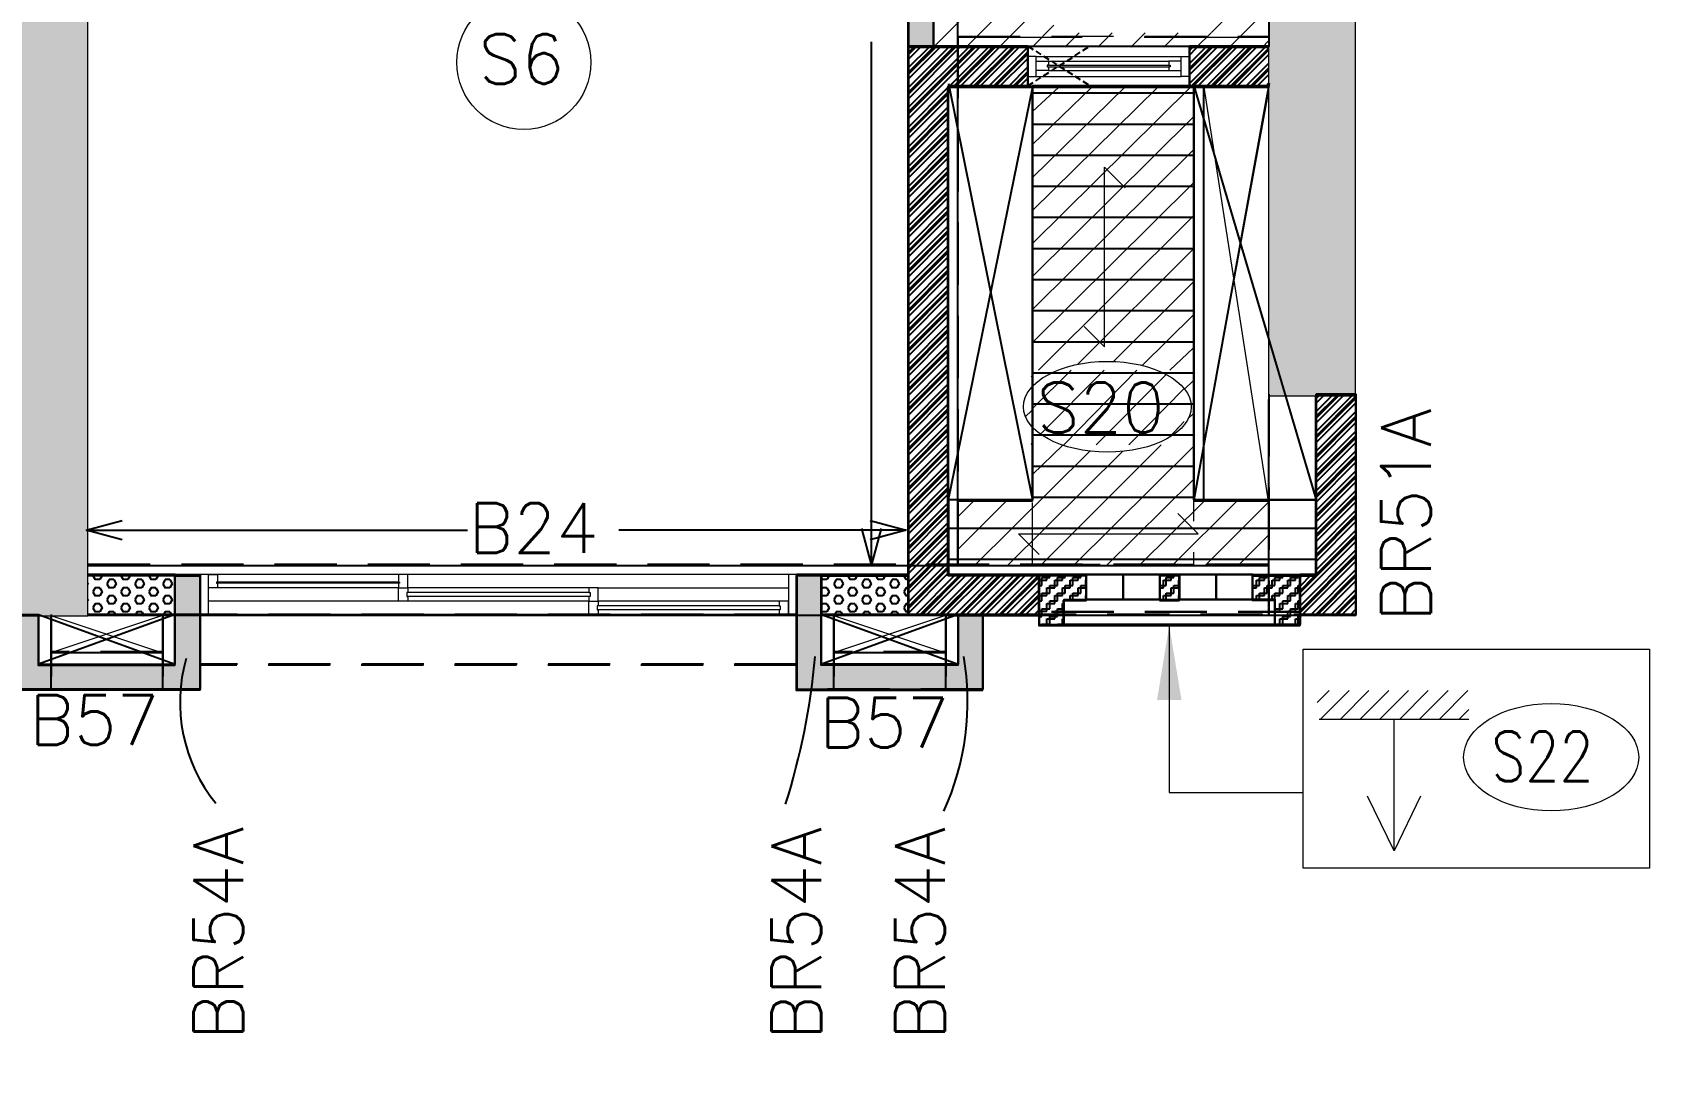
# Model space of a CAD drawing. Header units: millimetres. Extents: x 1181448 to 1317632, y -5734806 to -5633961.
# Drawn here: x 1311126 to 1317632, y -5711912 to -5707745 of the extents above; entities that cross this region are included whole.
import ezdxf

# ---------------------------------------------------------------- set-up
doc = ezdxf.new("R2010")
doc.units = ezdxf.units.MM
doc.header["$LTSCALE"] = 1000
doc.header["$MEASUREMENT"] = 0
for name, pattern in [('1', [0]), ('3BHK-A$0$AUDIT_D_120904163729-0', [0]), ('3BHK-A$0$HIDDEN', [0.375, 0.25, -0.125]), ('AUDIT_D_120904163729-0', [0]), ('HIDDEN', [0.375, 0.25, -0.125]), ('T8(T9 IS SIMILAR) - TYPICAL FLOOR ELEVATION$0$AUDIT_D_120904163729-0', [0]), ('T8(T9 IS SIMILAR) - TYPICAL FLOOR ELEVATION$0$HIDDEN', [0.375, 0.25, -0.125]), ('T8(T9 IS SIMILAR)$0$$0$HIDDEN', [0.375, 0.25, -0.125]), ('T8(T9 IS SIMILAR)$0$HIDDEN', [0.375, 0.25, -0.125])]:
    doc.linetypes.add(name, pattern=pattern)
doc.layers.get('0').update_dxf_attribs({"linetype": 'AUDIT_D_120904163729-0'})
for name, color, linetype in [('100 MM THK. NON-STRUCTURAL WALL', 134, 'Continuous'), ('150 MM THK. BLOCK WORK.', 223, 'Continuous'), ('3BHK-A$0$A-HATCH -160', 251, '3BHK-A$0$AUDIT_D_120904163729-0'), ('3BHK-A$0$A-TOI SUNK 50MM', 8, 'Continuous'), ('3BHK-A$0$CUT-OUT', 49, 'Continuous'), ('3BHK-A$0$ELE 1', 1, 'Continuous'), ('A_dim', 1, 'Continuous'), ('S-BEAM', 20, 'Continuous'), ('SCPL-BEAMS NO.', 7, 'Continuous'), ('T8(T9 IS SIMILAR) - TYPICAL FLOOR ELEVATION$0$A-WALL HATCH', 252, 'T8(T9 IS SIMILAR) - TYPICAL FLOOR ELEVATION$0$AUDIT_D_120904163729-0'), ('T8(T9 IS SIMILAR) - TYPICAL FLOOR ELEVATION$0$A-WALL-FEATURES', 6, 'T8(T9 IS SIMILAR) - TYPICAL FLOOR ELEVATION$0$AUDIT_D_120904163729-0'), ('T8(T9 IS SIMILAR)$0$S-BEAM', 20, 'T8(T9 IS SIMILAR)$0$$0$HIDDEN'), ('TYPICAL FLOOR ARCH', 251, 'AUDIT_D_120904163729-0')]:
    doc.layers.add(name, color=color, linetype=linetype)
for name, color, linetype, lineweight in [('160 THK. STRUCT WALL', 7, 'Continuous', 15), ('3BHK-A$0$A-WALL- 160', 6, 'Continuous', 30), ('3BHK-A$0$Ventilator', 5, 'Continuous', 0), ('3BHK-A$0$Window', 4, 'Continuous', 20), ('S-CUTOUT', 8, 'Continuous', 15), ('S-HATCH', 8, 'Continuous', 9), ('SCPL BEAM', 20, 'Continuous', 13), ('SCPL_DIM', 9, 'Continuous', 5), ('SCPL_SLAB MARK', 72, 'Continuous', 20), ('T8(T9 IS SIMILAR) - TYPICAL FLOOR ELEVATION$0$ELE-1', 4, 'Continuous', 30), ('T8(T9 IS SIMILAR)$0$SCPL BEAM', 191, 'T8(T9 IS SIMILAR)$0$$0$HIDDEN', 13)]:
    doc.layers.add(name, color=color, linetype=linetype, lineweight=lineweight)
for name, color, linetype, true_color in [('160MM THK.NON-STRUCTURAL WALLS', 7, 'Continuous', 0xea7b62), ('WALL - 0.16 thk STRUCTURAL', 7, '1', 0x24ffc8), ('WALL - 0.20 thk STRUCTURAL', 7, 'Continuous', 0xa60727)]:
    doc.layers.add(name, color=color, linetype=linetype, true_color=true_color)
doc.styles.add('ROMANS', font='romans.shx', dxfattribs={"width": 0.85})
doc.styles.add('SCPL', font='romans.shx')
doc.dimstyles.new('SCPL', dxfattribs={"dimscale": 0, "dimtxt": 300, "dimasz": 300, "dimexe": 100, "dimexo": 200, "dimgap": 150, "dimtad": 0, "dimdec": 0, "dimzin": 1, "dimdsep": 46, "dimtxsty": 'SCPL', "dimcen": 150, "dimclrd": 1, "dimclre": 2, "dimclrt": 5, "dimadec": 3, "dimazin": 0, "dimtfac": 1, "dimtdec": 0, "dimtofl": 0, "dimtmove": 2, "dimatfit": 3, "dimfxl": 0, "dimtolj": 1, "dimtzin": 0, "dimlwd": 15, "dimlwe": 13, "dimarcsym": 0})
doc.dimstyles.new('SCPL-DIM-150', dxfattribs={"dimscale": 100, "dimtxt": 2.25, "dimasz": 1.45, "dimexe": 1, "dimexo": 1, "dimgap": 1, "dimtad": 1, "dimdec": 0, "dimzin": 0, "dimdsep": 46, "dimtxsty": 'ROMANS', "dimblk": 'OPEN30', "dimcen": 0.09, "dimclrd": 256, "dimclre": 256, "dimclrt": 7, "dimadec": 0, "dimazin": 0, "dimtfac": 1, "dimtdec": 0, "dimtofl": 0, "dimtmove": 0, "dimatfit": 3, "dimldrblk": 'OPEN30', "dimfxl": 1, "dimtolj": 1, "dimtzin": 0, "dimarcsym": 0})
pattern_1 = [(45, (-0.65, 1285.594), (-39.774756442, 39.774756442), []), (45, (25.864, 1285.594), (-39.774756442, 39.774756442), [])]
pattern_2 = [(180, (-1203933.584, 5720355.632), (-4e-15, -32.47595264), [18.75, -37.5]), (300, (-1203933.584, 5720355.632), (28.125, 16.23797632), [18.75, -37.5]), (240, (-1203952.334, 5720355.632), (28.125, -16.23797632), [18.75, -37.5])]
pattern_3 = [(45, (-1203934.236, 5721641.227), (-39.77475644, 39.77475644), []), (45, (-1203907.72, 5721641.227), (-39.77475644, 39.77475644), [])]
pattern_4 = [(45, (206689697.06, 159341505.575), (-66.291260736, 66.291260736), [])]

# ---------------------------------------------------------------- blocks, each defined once
blk = doc.blocks.new('3BHK-A$0$V1')
at = {"layer": '3BHK-A$0$Ventilator'}
for p, q in [((1139503.9, -5700057.1), (1140153.9, -5700057.1)), ((1139503.9, -5700217.1), (1140153.9, -5700217.1))]:
    blk.add_line(p, q, dxfattribs=at)
at = {"layer": '3BHK-A$0$Ventilator', "color": 8}
for p, q in [((1139536.9, -5700094.6), (1140120.9, -5700094.6)), ((1139586.9, -5700118.3), (1140070.9, -5700118.3)), ((1139536.9, -5700174.6), (1140120.9, -5700174.6)), ((1139586.9, -5700155.8), (1140070.9, -5700155.8))]:
    blk.add_line(p, q, dxfattribs=at)
at = {"layer": '3BHK-A$0$Ventilator', "color": 5}
for p, q in [((1139586.9, -5700134.1), (1140070.9, -5700134.1)), ((1139586.9, -5700140.1), (1140070.9, -5700140.1))]:
    blk.add_line(p, q, dxfattribs=at)
at = {"layer": '3BHK-A$0$Ventilator', "color": 4}
for points in [[(1139503.9, -5700094.6), (1139536.9, -5700094.6), (1139536.9, -5700174.6), (1139503.9, -5700174.6)], [(1139586.9, -5700134.1), (1139586.9, -5700118.3), (1139536.9, -5700118.3), (1139536.9, -5700155.8), (1139586.9, -5700155.8), (1139586.9, -5700140.1), (1139580.9, -5700140.1), (1139580.9, -5700134.1)], [(1140070.9, -5700134.1), (1140070.9, -5700118.3), (1140120.9, -5700118.3), (1140120.9, -5700155.8), (1140070.9, -5700155.8), (1140070.9, -5700140.1), (1140076.9, -5700140.1), (1140076.9, -5700134.1)], [(1140153.9, -5700094.6), (1140120.9, -5700094.6), (1140120.9, -5700174.6), (1140153.9, -5700174.6)]]:
    blk.add_lwpolyline(points, close=True, dxfattribs=at)
blk = doc.blocks.new('3BHK-A$0$2400')
at = {"layer": '3BHK-A$0$Window', "color": 1, "lineweight": 13}
for p, q in [((1151176.5, -5692111.9), (1148842.5, -5692111.9)), ((1149607.5, -5692111.9), (1148880, -5692111.9)), ((1149607.5, -5692165.3), (1148880, -5692165.3)), ((1150373.7, -5692165.3), (1149645, -5692165.3)), ((1150411.2, -5692165.3), (1151176.5, -5692165.3)), ((1149607.5, -5692218.6), (1148842.5, -5692218.6)), ((1150373.7, -5692271.9), (1148842.5, -5692271.9)), ((1150373.7, -5692218.6), (1149645, -5692218.6)), ((1151139, -5692218.6), (1150411.2, -5692218.6)), ((1151139, -5692271.9), (1150411.2, -5692271.9))]:
    blk.add_line(p, q, dxfattribs=at)
at = {"layer": '3BHK-A$0$Window', "color": 5, "lineweight": 13}
for p, q in [((1149607.5, -5692142.2), (1148880, -5692142.2)), ((1149607.5, -5692146.7), (1148880, -5692146.7)), ((1150373.7, -5692183.8), (1149645, -5692183.8)), ((1150373.7, -5692200), (1149645, -5692200)), ((1151139, -5692237.2), (1150411.2, -5692237.2)), ((1151139, -5692253.3), (1150411.2, -5692253.3))]:
    blk.add_line(p, q, dxfattribs=at)
at = {"layer": '3BHK-A$0$Window', "color": 4, "lineweight": 13}
for points in [[(1148842.5, -5692111.9), (1148809.5, -5692111.9), (1148809.5, -5692271.9), (1148842.5, -5692271.9)], [(1148880, -5692146.7), (1148880, -5692165.3), (1148842.5, -5692165.3), (1148842.5, -5692111.9), (1148880, -5692111.9), (1148880, -5692142.2), (1148875.5, -5692142.2), (1148875.5, -5692146.7)], [(1149607.5, -5692146.7), (1149607.5, -5692165.3), (1149645, -5692165.3), (1149645, -5692111.9), (1149607.5, -5692111.9), (1149607.5, -5692142.2), (1149612, -5692142.2), (1149612, -5692146.7)], [(1151209.5, -5692111.9), (1151176.5, -5692111.9), (1151176.5, -5692271.9), (1151209.5, -5692271.9)], [(1149645, -5692200), (1149645, -5692218.6), (1149607.5, -5692218.6), (1149607.5, -5692165.3), (1149645, -5692165.3), (1149645, -5692183.8), (1149640.5, -5692183.8), (1149640.5, -5692200)], [(1150373.7, -5692200), (1150373.7, -5692218.6), (1150411.2, -5692218.6), (1150411.2, -5692165.3), (1150373.7, -5692165.3), (1150373.7, -5692183.8), (1150378.2, -5692183.8), (1150378.2, -5692200)], [(1150411.2, -5692253.3), (1150411.2, -5692271.9), (1150373.7, -5692271.9), (1150373.7, -5692218.6), (1150411.2, -5692218.6), (1150411.2, -5692237.2), (1150406.7, -5692237.2), (1150406.7, -5692253.3)], [(1151139, -5692253.3), (1151139, -5692271.9), (1151176.5, -5692271.9), (1151176.5, -5692218.6), (1151139, -5692218.6), (1151139, -5692237.2), (1151143.5, -5692237.2), (1151143.5, -5692253.3)]]:
    blk.add_lwpolyline(points, close=True, dxfattribs=at)
blk = doc.blocks.new('T8(T9 IS SIMILAR) - TYPICAL FLOOR ELEVATION$0$JG')
at = {"layer": 'T8(T9 IS SIMILAR) - TYPICAL FLOOR ELEVATION$0$A-WALL HATCH', "linetype": 'ByBlock'}
h = blk.add_hatch(dxfattribs=at)
h.set_pattern_fill('ZIGZAG', color=256, scale=250)
h.set_pattern_definition([(0, (0, 0), (31.25, 31.25), [31.25, -31.25]), (90, (31.25, 0), (-31.25, 31.25), [31.25, -31.25])])
h.paths.add_polyline_path([(1133312.3, -5722820.5), (1133392.5, -5722820.5), (1133392.5, -5722720.5), (1133312.3, -5722720.5)])
edge = h.paths.add_edge_path()
edge.add_line((1133877.2, -5722870.5), (1133877.2, -5722920.5))
edge.add_line((1133877.2, -5722920.5), (1133777.2, -5722920.5))
edge.add_line((1133777.2, -5722920.5), (1133777.2, -5722870.5))
edge.add_line((1133777.2, -5722870.5), (1133777.2, -5722820.5))
edge.add_line((1133777.2, -5722820.5), (1133687.4, -5722820.5))
edge.add_line((1133687.4, -5722820.5), (1133687.4, -5722720.5))
edge.add_line((1133687.4, -5722720.5), (1133877.2, -5722720.6))
edge.add_line((1133877.2, -5722720.6), (1133877.2, -5722870.5))
edge.add_line((1132827.4, -5722870.5), (1132827.4, -5722920.5))
edge.add_line((1132827.4, -5722920.5), (1132927.4, -5722920.5))
edge.add_line((1132927.4, -5722920.5), (1132927.4, -5722870.5))
edge.add_line((1132927.4, -5722870.5), (1132927.4, -5722820.5))
edge.add_line((1132927.4, -5722820.5), (1133017.4, -5722820.5))
edge.add_line((1133017.4, -5722820.5), (1133017.4, -5722720.5))
edge.add_line((1133017.4, -5722720.5), (1132827.4, -5722720.5))
edge.add_line((1132827.4, -5722720.5), (1132827.4, -5722870.5))
at = {"layer": 'T8(T9 IS SIMILAR) - TYPICAL FLOOR ELEVATION$0$A-WALL-FEATURES', "color": 3, "elevation": -1.3}
for points in [[(1132827.4, -5722870.5), (1132827.4, -5722870.5), (1132827.4, -5722920.5), (1132927.4, -5722920.5), (1132927.4, -5722870.5), (1132927.4, -5722820.5), (1133017.4, -5722820.5), (1133017.4, -5722720.5), (1132827.4, -5722720.5), (1132827.4, -5722870.5)], [(1133877.2, -5722870.5), (1133877.2, -5722870.5), (1133877.2, -5722920.5), (1133777.2, -5722920.5), (1133777.2, -5722870.5), (1133777.2, -5722820.5), (1133687.4, -5722820.5), (1133687.4, -5722720.5), (1133877.2, -5722720.6), (1133877.2, -5722870.5)]]:
    blk.add_lwpolyline(points, dxfattribs=at)
blk.add_lwpolyline([(1133312.3, -5722820.5), (1133392.5, -5722820.5), (1133392.5, -5722720.5), (1133312.3, -5722720.5)], close=True, dxfattribs=at)
at = {"layer": 'T8(T9 IS SIMILAR) - TYPICAL FLOOR ELEVATION$0$ELE-1', "color": 5}
for p, q in [((1133017.4, -5722720.5, -1.3), (1133312.3, -5722720.5, -1.3)), ((1133164.8, -5722820.5, -1.3), (1133164.8, -5722720.5, -1.3)), ((1133687.4, -5722720.5, -1.3), (1133392.5, -5722720.5, -1.3)), ((1133539.9, -5722820.5, -1.3), (1133539.9, -5722720.5, -1.3)), ((1133312.3, -5722820.5, -1.3), (1133017.4, -5722820.5, -1.3)), ((1133392.5, -5722820.5, -1.3), (1133687.4, -5722820.5, -1.3)), ((1132927.4, -5722920.5, -1.3), (1133777.2, -5722920.5, -1.3))]:
    blk.add_line(p, q, dxfattribs=at)
at = {"layer": 'T8(T9 IS SIMILAR) - TYPICAL FLOOR ELEVATION$0$ELE-1', "color": 5, "linetype": 'T8(T9 IS SIMILAR) - TYPICAL FLOOR ELEVATION$0$HIDDEN'}
blk.add_line((1133877.2, -5722870.5, -1.3), (1132827.4, -5722870.5, -1.3), dxfattribs=at)
blk = doc.blocks.new('GGS')
at = {"layer": '3BHK-A$0$A-HATCH -160', "linetype": 'ByBlock'}
h = blk.add_hatch(dxfattribs=at)
h.set_pattern_fill('ZIGZAG', color=8, scale=250)
h.set_pattern_definition([(9e-15, (1e-08, 0), (31.25, 31.25), [31.25, -31.25]), (90, (31.25, 0), (-31.25, 31.25), [31.25, -31.25])])
h.paths.add_polyline_path([(-206546670.2, -159304032.6), (-206548020.2, -159304032.6), (-206548020.2, -159303432.6), (-206548120.2, -159303432.6), (-206548120.2, -159304032.6), (-206550200.2, -159304032.6), (-206550200.2, -159303332.6), (-206550519.9, -159303332.6), (-206550519.9, -159303432.6), (-206550300.2, -159303432.6), (-206550300.2, -159304732.6), (-206550519.9, -159304732.6), (-206550519.9, -159304832.6), (-206550200.2, -159304832.6), (-206550200.2, -159304132.6), (-206548120.2, -159304132.6), (-206548120.2, -159304947.6), (-206548020.2, -159304947.6), (-206548020.2, -159304132.6), (-206546670.2, -159304132.6)])
h.paths.add_polyline_path([(-206546670.2, -159302532.6), (-206547270.2, -159302532.6), (-206547270.2, -159302432.6), (-206546670.2, -159302432.6)])
h.paths.add_polyline_path([(-206548020.2, -159299982.6), (-206548120.2, -159299982.6), (-206548120.2, -159302532.6), (-206548020.2, -159302532.6)])
h.paths.add_polyline_path([(-206548020.2, -159306682.6), (-206548120.2, -159306682.6), (-206548120.2, -159305697.6), (-206548020.2, -159305697.6)])
h.paths.add_polyline_path([(-206556389.6, -159304658.1), (-206555569.7, -159304658.1), (-206555569.7, -159304758.1), (-206556389.6, -159304758.1)])
h.paths.add_polyline_path([(-206557269.6, -159304658.1), (-206558169.7, -159304658.1), (-206558169.7, -159304758.1), (-206557269.6, -159304758.1)])
h.paths.add_polyline_path([(-206555620, -159303432.9), (-206558019.8, -159303432.9), (-206558019.8, -159303332.9), (-206555620, -159303332.9)])
h.paths.add_polyline_path([(-206558919.8, -159301083.2), (-206559019.8, -159301083.2), (-206559019.8, -159303432.9), (-206558919.8, -159303432.9)])
h.paths.add_polyline_path([(-206559769.8, -159303432.9), (-206560446.1, -159303432.9), (-206560446.1, -159303332.9), (-206559769.8, -159303332.9)])
h.paths.add_polyline_path([(-206558359.4, -159309491.7), (-206557569.7, -159309492.7), (-206557569.8, -159309392.7), (-206557569.7, -159309392.7), (-206557669.7, -159309392.7), (-206558359.4, -159309391.7)])
h.paths.add_polyline_path([(-206554884.7, -159299222.9), (-206555369.7, -159299222.6), (-206555369.7, -159299323.1), (-206554884.8, -159299323.1)])
h.paths.add_polyline_path([(-206548120.1, -159297837.8), (-206548679.8, -159297837.8), (-206548679.8, -159297937.8), (-206548120.1, -159297937.8)])
h.paths.add_polyline_path([(-206555669.7, -159305007), (-206555569.7, -159305007), (-206555569.7, -159304757), (-206555669.7, -159304757)])
h = blk.add_hatch(dxfattribs=at)
h.set_pattern_fill('ANSI32', color=8, scale=150)
h.set_pattern_definition(pattern_1)
h.paths.add_polyline_path([(-206547595.2, -159308967.9), (-206547595.2, -159308807.8), (-206547960.2, -159308807.8), (-206547960.2, -159306842.8), (-206547640.2, -159306842.8), (-206547640.2, -159306682.8), (-206548120.2, -159306682.8), (-206548120.2, -159308807.8), (-206548120.2, -159308806.5), (-206548120.2, -159308966.5)])
h = blk.add_hatch(dxfattribs=at)
h.set_pattern_fill('ANSI32', color=8, scale=150)
h.set_pattern_definition(pattern_1)
h.paths.add_polyline_path([(-206546670.2, -159306682.8), (-206546990.2, -159306682.8), (-206546990.2, -159306842.8), (-206546670.2, -159306842.8)])
h = blk.add_hatch(dxfattribs=at)
h.set_pattern_fill('ANSI32', color=8, scale=150)
h.set_pattern_definition(pattern_1)
h.paths.add_polyline_path([(-206546320.2, -159308968), (-206546320.2, -159308082.7), (-206546480.2, -159308082.7), (-206546480.2, -159308807.8), (-206546545.2, -159308807.8), (-206546545.2, -159308968)])
at = {"layer": '3BHK-A$0$CUT-OUT'}
h = blk.add_hatch(dxfattribs=at)
h.set_pattern_fill('ANSI31', color=8, scale=1000, angle=135)
h.set_pattern_definition([(180, (23757.98, 261.17), (-2e-14, -125), [])])
h.paths.add_polyline_path([(-206547959.8, -159308806.5), (-206546480.2, -159308806.5), (-206546480.2, -159308506.5), (-206546972.9, -159308506.5), (-206546973, -159306841.5), (-206547621.7, -159306841.5), (-206547621.7, -159308506.5), (-206547960.1, -159308506.5)])
at = {"color": 8, "linetype": '3BHK-A$0$HIDDEN', "ltscale": 0.1}
for p, q in [((-206547640.2, -159306841.5, 0.5), (-206547390.2, -159306681.5, 0.5)), ((-206547640.2, -159306681.5, 0.5), (-206547390.2, -159306841.5, 0.5))]:
    blk.add_line(p, q, dxfattribs=at)
at = {"layer": '3BHK-A$0$A-TOI SUNK 50MM', "color": 8, "elevation": 0.5}
blk.add_lwpolyline([(-206546669.9, -159304131.6), (-206548020.2, -159304131.6), (-206548020.2, -159306681.5), (-206546669.9, -159306681.5)], close=True, dxfattribs=at)
at = {"layer": '3BHK-A$0$A-WALL- 160', "color": 8, "linetype": 'ByBlock'}
for p, q in [((-206548120.2, -159305696.5, 0.5), (-206548120.2, -159306681.5, 0.5)), ((-206548020.2, -159305696.5, 0.5), (-206548020.2, -159306681.5, 0.5)), ((-206548120.2, -159308966.5, 0.5), (-206548120.2, -159306681.5, 0.5)), ((-206548120.2, -159306681.5, 0.5), (-206547640.2, -159306681.5, 0.5)), ((-206547640.2, -159306681.5, 0.5), (-206547640.2, -159306841.5, 0.5)), ((-206546990.2, -159306681.5, 0.5), (-206546990.2, -159306841.5, 0.5)), ((-206546990.2, -159306681.5, 0.5), (-206546670.2, -159306681.5, 0.5)), ((-206547960.2, -159308806.5, 0.5), (-206547960.2, -159306841.5, 0.5)), ((-206547960.2, -159306841.5, 0.5), (-206547640.2, -159306841.5, 0.5)), ((-206546990.2, -159306841.5, 0.5), (-206546670.2, -159306841.5, 0.5)), ((-206551070.2, -159308806.5, 0), (-206551420.2, -159308806.5, 0.5)), ((-206548570.2, -159308806.5, 0.5), (-206548570.2, -159308966.5, 0.5)), ((-206551070.2, -159308966.5, 0), (-206551420.2, -159308966.5, 0.5)), ((-206547960.2, -159308966.5, 0.5), (-206548120.2, -159308966.5, 0.5))]:
    blk.add_line(p, q, dxfattribs=at)
at = {"layer": '3BHK-A$0$A-WALL- 160', "color": 8, "linetype": 'ByBlock', "elevation": 0.5}
for points in [[(-206546480.2, -159308806.5), (-206546480.2, -159308081.4), (-206546320.2, -159308081.4), (-206546320.2, -159308966.7), (-206546479.7, -159308966.7)], [(-206547960.2, -159308966.5), (-206547595.2, -159308966.6), (-206547595.2, -159308806.5), (-206547960.2, -159308806.5)], [(-206546479.7, -159308966.7), (-206546545.2, -159308966.8), (-206546545.2, -159308806.5), (-206546479.7, -159308806.5)]]:
    blk.add_lwpolyline(points, dxfattribs=at)
at = {"layer": '3BHK-A$0$A-WALL- 160', "color": 8, "linetype": 'ByBlock', "elevation": 0}
blk.add_lwpolyline([(-206548470.2, -159308806.5), (-206548120.2, -159308806.5), (-206548120.2, -159308966.5), (-206548470.2, -159308966.5)], close=True, dxfattribs=at)
at = {"layer": '3BHK-A$0$CUT-OUT', "color": 8}
for p, q in [((-206547621.7, -159306846.2, 0.5), (-206547960.2, -159308506.5, 1.1)), ((-206547960, -159306831.5, 0.5), (-206547621.7, -159308506.5, 0.9)), ((-206546669.8, -159306831.5, 0.5), (-206546972.9, -159308506.5, 1.1)), ((-206546972.9, -159306841.5, 0.5), (-206546480.2, -159308506.5, 1.1))]:
    blk.add_line(p, q, dxfattribs=at)
at = {"layer": '3BHK-A$0$CUT-OUT', "color": 8, "elevation": 0.9}
blk.add_lwpolyline([(-206547959.8, -159308806.5), (-206546480.2, -159308806.5), (-206546480.2, -159308506.5), (-206546972.9, -159308506.5), (-206546973, -159306841.5), (-206547621.7, -159306841.5), (-206547621.7, -159308506.5), (-206547960.1, -159308506.5)], close=True, dxfattribs=at)
at = {"layer": '3BHK-A$0$ELE 1', "color": 8, "linetype": 'ByBlock'}
for p, q in [((-206547621.7, -159306841.5, -0.5), (-206547621.7, -159308506.5, -0.5)), ((-206546972.9, -159306841.5, 0.9), (-206546972.9, -159308506.5, 1.1))]:
    blk.add_line(p, q, dxfattribs=at)
at = {"layer": '3BHK-A$0$ELE 1', "color": 8, "linetype": 'ByBlock', "elevation": 1.1}
for points in [[(-206547660.1, -159308506.5), (-206547960.2, -159308506.5)], [(-206546972.9, -159308506.5), (-206546480.2, -159308506.5)]]:
    blk.add_lwpolyline(points, dxfattribs=at)
at = {"layer": 'T8(T9 IS SIMILAR) - TYPICAL FLOOR ELEVATION$0$A-WALL-FEATURES', "color": 8, "linetype": 'ByBlock'}
for p, q in [((-206551070.2, -159308966.6, 0), (-206551620.2, -159309166.6, 0)), ((-206551620.2, -159308966.6, 0), (-206551070.2, -159309166.6, 0)), ((-206548470.2, -159308966.6, 0), (-206547920.3, -159309166.6, 0)), ((-206547920.3, -159308966.7, 0), (-206548470.2, -159309166.6, 0))]:
    blk.add_line(p, q, dxfattribs=at)
at = {"layer": 'T8(T9 IS SIMILAR) - TYPICAL FLOOR ELEVATION$0$A-WALL-FEATURES', "color": 8, "linetype": 'T8(T9 IS SIMILAR) - TYPICAL FLOOR ELEVATION$0$HIDDEN'}
blk.add_line((-206548570.2, -159309166.6, 0), (-206550970.2, -159309166.6, 0), dxfattribs=at)
at = {"layer": 'T8(T9 IS SIMILAR) - TYPICAL FLOOR ELEVATION$0$A-WALL-FEATURES', "color": 8, "linetype": 'ByBlock', "elevation": 0}
for points in [[(-206551720.2, -159309266.6), (-206551720.2, -159308966.6), (-206551620.2, -159308966.6), (-206551620.2, -159309166.6), (-206551070.2, -159309166.6), (-206551070.2, -159308806.5), (-206550970.2, -159308806.5), (-206550970.2, -159309266.6)], [(-206547820.3, -159309266.6), (-206547820.3, -159308966.6), (-206547920.3, -159308966.6), (-206547920.3, -159309166.6), (-206548470.2, -159309166.6), (-206548470.2, -159308806.5), (-206548570.2, -159308806.5), (-206548570.2, -159309266.6)]]:
    blk.add_lwpolyline(points, close=True, dxfattribs=at)
at = {"layer": 'T8(T9 IS SIMILAR)$0$S-BEAM', "color": 8}
for p, q in [((-206548120.8, -159308766.6, -0.5), (-206548120.8, -159304129.5, -0.4)), ((-206547920.8, -159308766.6, -0.5), (-206547920.8, -159304129.5, -0.4)), ((-206546670.7, -159308081.4, -0.5), (-206546670.8, -159308966.6, -0.5)), ((-206546320.7, -159308081.4, -0.5), (-206546320.7, -159308966.6, -0.5)), ((-206546670.8, -159308766.6, -0.5), (-206551420.7, -159308766.6, -0.5)), ((-206551570, -159308966.7, -0.3), (-206551570, -159309266.7, -0.3)), ((-206546320.7, -159308966.6, -0.5), (-206551420.7, -159308966.6, -0.5)), ((-206551120.8, -159308966.7), (-206551120.8, -159309266.7)), ((-206550970.8, -159308966.7), (-206550970.8, -159309266.7)), ((-206548570.8, -159308966.7), (-206548570.8, -159309266.7)), ((-206548420.8, -159308966.7), (-206548420.8, -159309266.7)), ((-206547970.8, -159308966.7), (-206547970.8, -159309266.7)), ((-206547820.8, -159308966.7), (-206547820.8, -159309266.7)), ((-206551120.8, -159309116.7), (-206551570, -159309116.7, -0.3)), ((-206547970.8, -159309116.7), (-206548420.8, -159309116.7)), ((-206550970.8, -159309266.7), (-206551720, -159309266.7, -0.3)), ((-206547820.8, -159309266.7), (-206548570.8, -159309266.7))]:
    blk.add_line(p, q, dxfattribs=at)
at = {"layer": 'T8(T9 IS SIMILAR)$0$S-BEAM', "color": 8, "linetype": 'T8(T9 IS SIMILAR)$0$HIDDEN'}
blk.add_line((-206547920.8, -159306841.5, -0.5), (-206546670.9, -159306841.5, -0.4), dxfattribs=at)
at = {"layer": 'T8(T9 IS SIMILAR)$0$SCPL BEAM', "color": 8, "linetype": 'T8(T9 IS SIMILAR)$0$HIDDEN'}
blk.add_line((-206547920.8, -159306641.5, -0.5), (-206546670.9, -159306641.5, -0.4), dxfattribs=at)
at = {"layer": 'T8(T9 IS SIMILAR)$0$SCPL BEAM', "color": 8, "linetype": 'T8(T9 IS SIMILAR)$0$HIDDEN', "elevation": -0.5}
blk.add_lwpolyline([(-206546973.7, -159308766.6), (-206547621.7, -159308766.6), (-206547621.7, -159306841.7), (-206546973.7, -159306841.7)], close=True, dxfattribs=at)
at = {"layer": '3BHK-A$0$A-WALL- 160', "color": 8, "linetype": 'ByBlock', "xscale": -1, "rotation": 180}
blk.add_blockref('3BHK-A$0$V1', (-207687144.1, -165006898.6, 0.5), dxfattribs=at)
at = {"layer": '3BHK-A$0$A-WALL- 160', "color": 8, "linetype": 'ByBlock'}
blk.add_blockref('3BHK-A$0$2400', (-207699779.7, -153616694.6, 0.5), dxfattribs=at)
at = {"layer": 'T8(T9 IS SIMILAR) - TYPICAL FLOOR ELEVATION$0$A-WALL-FEATURES', "color": 8, "linetype": 'ByBlock'}
blk.add_blockref('T8(T9 IS SIMILAR) - TYPICAL FLOOR ELEVATION$0$JG', (-207680422, -153586086.1, 1.3), dxfattribs=at)
blk = doc.blocks.new('A$C5F94338C')
at = {"layer": 'WALL - 0.16 thk STRUCTURAL'}
h = blk.add_hatch(color=256, dxfattribs=at)
h.dxf.hatch_style = 1
h.paths.add_polyline_path([(37780.1, 11560), (37480, 11560), (37480, 7325), (37780, 7325)])
at = {"layer": 'WALL - 0.20 thk STRUCTURAL'}
h = blk.add_hatch(color=256, dxfattribs=at)
h.dxf.hatch_style = 1
h.paths.add_polyline_path([(42880.1, 17709.7), (42530.1, 17709.7), (42530, 8210), (42880.1, 8210)])
at = {"layer": '160 THK. STRUCT WALL'}
for points in [[(42880.1, 17709.7), (42530.1, 17709.7), (42530, 8210), (42880.1, 8210)], [(37780.1, 11560), (37480, 11560), (37480, 7325), (37780, 7325)]]:
    blk.add_lwpolyline(points, close=True, dxfattribs=at)
blk = doc.blocks.new('HS')
at = {"linetype": 'Continuous'}
for p, q in [((9.28, 0), (7.16, 2.12)), ((-9.28, 0), (9.28, 0)), ((-9.28, 0), (-7.16, -2.12))]:
    blk.add_line(p, q, dxfattribs=at)
blk = doc.blocks.new('One WAy')
at = {"xscale": -38.94666666665216, "yscale": 38.94666666665216, "zscale": 38.94666666665216, "rotation": 270}
blk.add_blockref('HS', (0, 0), dxfattribs=at)
blk = doc.blocks.new('A$C42226032')
at = {"layer": 'SCPL_SLAB MARK'}
h = blk.add_hatch(dxfattribs=at)
h.set_pattern_fill('ANSI31', color=256, scale=0.2, angle=90)
h.set_pattern_definition([(135, (-48.789575, -510.390865), (-0.0176776695, -0.0176776695), [])])
h.paths.add_polyline_path([(-0.1372, -0.2348), (-0.1372, -0.2863), (0.1337, -0.2863), (0.1337, -0.2348)])
for p, q in [((0, 0), (0, -0.2348)), ((0, 0), (-0.0473, -0.0981)), ((0.0473, -0.0981), (0, 0)), ((0.1337, -0.2348), (-0.1337, -0.2348))]:
    blk.add_line(p, q, dxfattribs=at)
blk = doc.blocks.new('_Open30')
at = {"color": 0, "linetype": 'ByBlock', "lineweight": -2}
for p, q in [((-1, 0.268), (0, 0)), ((0, 0), (-1, -0.268)), ((0, 0), (-1, 0))]:
    blk.add_line(p, q, dxfattribs=at)
blk = doc.blocks.new('A$C73fda794')
at = {"layer": '100 MM THK. NON-STRUCTURAL WALL', "linetype": 'ByBlock'}
h = blk.add_hatch(dxfattribs=at)
h.set_pattern_fill('ZIGZAG', color=256, scale=250)
h.set_pattern_definition([(0, (-1203933.584, 5720355.632), (31.25, 31.25), [31.25, -31.25]), (90, (-1203902.334, 5720355.632), (-31.25, 31.25), [31.25, -31.25])])
h.paths.add_polyline_path([(-17600.8, 372.1), (-17600.8, 672.1), (-17500.8, 672.1), (-17500.8, 472.1), (-16950.8, 472.1), (-16950.8, 832.2), (-16850.8, 832.2), (-16850.8, 372.1)])
h.paths.add_polyline_path([(-13700.8, 372.1), (-13700.8, 672.1), (-13800.8, 672.1), (-13800.8, 472.1), (-14350.8, 472.1), (-14350.8, 832.2), (-14450.8, 832.2), (-14450.8, 372.1)])
h.paths.add_polyline_path([(-13075.9, 2422.2), (-13075.9, 2622.2), (-13175.9, 2622.2), (-13175.9, 2422.2)])
h.paths.add_polyline_path([(-10575.9, 2622.2), (-10575.9, 2422.2), (-10675.9, 2422.2), (-10675.9, 2622.2)])
h.paths.add_polyline_path([(-7300.8, 10416.8), (-7300.8, 10616.8), (-7400.8, 10616.8), (-7400.8, 10416.8)])
h.paths.add_polyline_path([(-9801.6, 10616.8), (-9801.6, 10416.8), (-9901.6, 10416.8), (-9901.6, 10616.8)])
h.paths.add_polyline_path([(-8190.9, 18465.9), (-7720.8, 18465.9), (-7720.8, 18005.9), (-7820.8, 18005.9), (-7820.8, 18365.9), (-8190.9, 18365.9)])
h.paths.add_polyline_path([(-5620.8, 18005.9), (-5620.8, 18465.9), (-4801, 18465.9), (-4801, 18365.9), (-5520.8, 18365.9), (-5520.8, 18005.9)])
h.paths.add_polyline_path([(-4271.1, 19265.3), (-4271.1, 19465.3), (-4171.1, 19465.3), (-4171.1, 19265.3)])
h.paths.add_polyline_path([(-2070.9, 19465.3), (-2070.9, 19265.3), (-1970.9, 19265.3), (-1970.9, 19465.3)])
h.paths.add_polyline_path([(6748.3, 19465.3), (6748.3, 19265.3), (6648.3, 19265.3), (6648.3, 19465.3)])
h.paths.add_polyline_path([(8948.4, 19265.3), (8948.4, 19465.3), (8848.4, 19465.3), (8848.4, 19265.3)])
h.paths.add_polyline_path([(10298.2, 18005.9), (10298.2, 18465.9), (9478.7, 18465.9), (9478.7, 18365.9), (10198.2, 18365.9), (10198.2, 18005.9)])
h.paths.add_polyline_path([(12868.4, 18465.9), (12398.2, 18465.9), (12398.2, 18005.9), (12498.2, 18005.9), (12498.2, 18365.9), (12868.4, 18365.9)])
h.paths.add_polyline_path([(11978.1, 10416.8), (11978.1, 10616.8), (12078.1, 10616.8), (12078.1, 10416.8)])
h.paths.add_polyline_path([(14479, 10616.8), (14479, 10416.8), (14579, 10416.8), (14579, 10616.8)])
h.paths.add_polyline_path([(17753.3, 2422.2), (17753.3, 2622.2), (17853.3, 2622.2), (17853.3, 2422.2)])
h.paths.add_polyline_path([(15253.3, 2622.2), (15253.3, 2422.2), (15353.3, 2422.2), (15353.3, 2622.2)])
h.paths.add_polyline_path([(18378.2, 372.1), (18378.2, 672.1), (18478.2, 672.1), (18478.2, 472.1), (19028.2, 472.1), (19028.2, 832.2), (19128.2, 832.2), (19128.2, 372.1)])
h.paths.add_polyline_path([(22278.2, 372.1), (22278.2, 672.1), (22178.2, 672.1), (22178.2, 472.1), (21628.2, 472.1), (21628.2, 832.2), (21528.2, 832.2), (21528.2, 372.1)])
h.paths.add_polyline_path([(13068.3, -7229), (12968.3, -7229), (12968.3, -7429), (12423.2, -7429), (12423.2, -7069), (12323.2, -7069), (12323.2, -7529), (13068.3, -7529)])
h.paths.add_polyline_path([(10223.2, -7069), (10123.2, -7069), (10123.2, -7429), (9478.7, -7429), (9478.7, -7529), (10223.2, -7529)])
h.paths.add_polyline_path([(6748.3, -8528.4), (6748.3, -8328.4), (6648.3, -8328.4), (6648.3, -8528.4)])
h.paths.add_polyline_path([(8948.4, -8328.4), (8948.4, -8528.4), (8848.4, -8528.4), (8848.4, -8328.4)])
h.paths.add_polyline_path([(-2070.9, -8528.4), (-2070.9, -8328.4), (-1970.9, -8328.4), (-1970.9, -8528.4)])
h.paths.add_polyline_path([(-4271.1, -8328.4), (-4271.1, -8528.4), (-4171.1, -8528.4), (-4171.1, -8328.4)])
h.paths.add_polyline_path([(-5545.9, -7069), (-5445.9, -7069), (-5445.9, -7429), (-4801.3, -7429), (-4801.3, -7529), (-5545.9, -7529)])
h.paths.add_polyline_path([(-8391, -7229), (-8291, -7229), (-8291, -7429), (-7745.9, -7429), (-7745.9, -7069), (-7645.9, -7069), (-7645.9, -7529), (-8391, -7529)])
h = blk.add_hatch(dxfattribs=at)
h.set_pattern_fill('ZIGZAG', color=256, scale=250)
h.set_pattern_definition([(9e-15, (-1203933.584, 5720355.632), (31.25, 31.25), [31.25, -31.25]), (90, (-1203902.334, 5720355.632), (-31.25, 31.25), [31.25, -31.25])])
h.paths.add_polyline_path([(23428.2, 5606.1), (22078.3, 5606.1), (22078.3, 6206.1), (21978.3, 6206.1), (21978.3, 5606.1), (19898.3, 5606.1), (19898.3, 6306.1), (19578.6, 6306.1), (19578.6, 6206.1), (19798.3, 6206.1), (19798.3, 4906.1), (19578.6, 4906.1), (19578.6, 4806.1), (19898.3, 4806.1), (19898.3, 5506.1), (21978.3, 5506.1), (21978.3, 4691.1), (22078.3, 4691.1), (22078.3, 5506.1), (23428.2, 5506.1)])
h.paths.add_polyline_path([(23428.2, 7106.1), (22828.3, 7106.1), (22828.3, 7206.1), (23428.2, 7206.1)])
h.paths.add_polyline_path([(22078.3, 9656.1), (21978.3, 9656.1), (21978.3, 7106.1), (22078.3, 7106.1)])
h.paths.add_polyline_path([(22078.3, 2956.1), (21978.3, 2956.1), (21978.3, 3941.1), (22078.3, 3941.1)])
h.paths.add_polyline_path([(13708.9, 4980.6), (14528.8, 4980.6), (14528.8, 4880.6), (13708.9, 4880.6)])
h.paths.add_polyline_path([(12828.9, 4980.6), (11928.8, 4980.6), (11928.8, 4880.6), (12828.9, 4880.6)])
h.paths.add_polyline_path([(14478.5, 6205.8), (12078.6, 6205.8), (12078.6, 6305.8), (14478.5, 6305.8)])
h.paths.add_polyline_path([(11178.6, 8555.5), (11078.6, 8555.5), (11078.6, 6205.8), (11178.6, 6205.8)])
h.paths.add_polyline_path([(10328.6, 6205.8), (9652.3, 6205.8), (9652.3, 6305.8), (10328.6, 6305.8)])
h.paths.add_polyline_path([(11739.1, 147), (12528.8, 146), (12528.7, 246), (12528.8, 246), (12428.8, 246), (11739.1, 247)])
h.paths.add_polyline_path([(15213.8, 10415.8), (14728.8, 10416.1), (14728.8, 10315.6), (15213.7, 10315.6)])
h.paths.add_polyline_path([(21978.3, 11800.9), (21418.7, 11800.9), (21418.7, 11700.9), (21978.3, 11700.9)])
h.paths.add_polyline_path([(14428.8, 4631.7), (14528.8, 4631.7), (14528.8, 4881.7), (14428.8, 4881.7)])
h = blk.add_hatch(dxfattribs=at)
h.set_pattern_fill('ZIGZAG', color=256, scale=250)
h.set_pattern_definition([(0, (-1110323.59, 5723552.614), (31.25, 31.25), [31.25, -31.25]), (90, (-1110292.34, 5723552.614), (-31.25, 31.25), [31.25, -31.25])])
h.paths.add_polyline_path([(22988.7, 732.1), (23068.9, 732.1), (23068.9, 832.1), (22988.7, 832.1)])
edge = h.paths.add_edge_path()
edge.add_line((23553.6, 682.1), (23553.6, 632.1))
edge.add_line((23553.6, 632.1), (23453.6, 632.1))
edge.add_line((23453.6, 632.1), (23453.6, 682.1))
edge.add_line((23453.6, 682.1), (23453.6, 732.1))
edge.add_line((23453.6, 732.1), (23363.8, 732.1))
edge.add_line((23363.8, 732.1), (23363.8, 832.1))
edge.add_line((23363.8, 832.1), (23553.6, 832.1))
edge.add_line((23553.6, 832.1), (23553.6, 682.1))
edge.add_line((22503.8, 682.1), (22503.8, 632.1))
edge.add_line((22503.8, 632.1), (22603.8, 632.1))
edge.add_line((22603.8, 632.1), (22603.8, 682.1))
edge.add_line((22603.8, 682.1), (22603.8, 732.1))
edge.add_line((22603.8, 732.1), (22693.8, 732.1))
edge.add_line((22693.8, 732.1), (22693.8, 832.1))
edge.add_line((22693.8, 832.1), (22503.8, 832.1))
edge.add_line((22503.8, 832.1), (22503.8, 682.1))
at = {"layer": '150 MM THK. BLOCK WORK.'}
h = blk.add_hatch(dxfattribs=at)
h.set_pattern_fill('HEX', color=256, scale=150, angle=180)
h.set_pattern_definition(pattern_2)
h.paths.add_polyline_path([(19028.2, 670.9), (18678.3, 670.9), (18678.3, 830.9), (19028.2, 830.9)])
h = blk.add_hatch(dxfattribs=at)
h.set_pattern_fill('HEX', color=256, scale=150, angle=180)
h.set_pattern_definition(pattern_2)
h.paths.add_polyline_path([(21628.2, 832.2), (21978.3, 832.2), (21978.3, 672.2), (21628.2, 672.2)])
at = {"layer": '160MM THK.NON-STRUCTURAL WALLS', "linetype": 'ByBlock'}
h = blk.add_hatch(dxfattribs=at)
h.set_pattern_fill('ANSI32', color=256, scale=150)
h.set_pattern_definition(pattern_3)
h.paths.add_polyline_path([(22503.3, 670.8), (22503.3, 830.9), (22138.3, 830.9), (22138.3, 2795.9), (22458.2, 2795.9), (22458.2, 2955.9), (21978.3, 2955.9), (21978.3, 830.9), (21978.3, 832.2), (21978.3, 672.2)])
h = blk.add_hatch(dxfattribs=at)
h.set_pattern_fill('ANSI32', color=256, scale=150)
h.set_pattern_definition(pattern_3)
h.paths.add_polyline_path([(23428.2, 2955.9), (23108.2, 2955.9), (23108.2, 2795.9), (23428.2, 2795.9)])
h = blk.add_hatch(dxfattribs=at)
h.set_pattern_fill('ANSI32', color=256, scale=150)
h.set_pattern_definition(pattern_3)
h.paths.add_polyline_path([(23778.3, 670.7), (23778.3, 1556), (23618.3, 1556), (23618.3, 830.9), (23553.3, 830.9), (23553.3, 670.7)])
at = {"layer": 'S-HATCH'}
h = blk.add_hatch(dxfattribs=at)
h.set_pattern_fill('ANSI31', color=256, scale=750)
h.set_pattern_definition(pattern_4)
edge = h.paths.add_edge_path(flags=16)
edge.add_arc((22842.8, 4036.2), 269.9, 0, 360)
h.paths.add_polyline_path([(22640.4, 3899.6), (23007.1, 3899.6), (23007.1, 4199.6), (22640.4, 4199.6)], flags=0)
h.paths.add_polyline_path([(22564.9, 3014.7), (23198.3, 3014.7), (23198.3, 3314.7), (22564.9, 3314.7)], flags=16)
h.paths.add_polyline_path([(23278.2, 4607.2), (23428, 4607.2), (23428, 5407), (22078.3, 5407), (22078.6, 2957.2), (23428.3, 2957.2), (23428, 3807.2), (23278.2, 3807.2)])
h = blk.add_hatch(dxfattribs=at)
h.set_pattern_fill('ANSI31', color=256, scale=750)
h.set_pattern_definition(pattern_4)
h.paths.add_polyline_path([(23125, 2797.2), (23108.2, 2797.2), (22458.2, 2797.2), (22458.2, 2797.2), (22478.3, 2797.2), (22478.3, 1132.2), (22180.4, 1132.2), (22178.3, 1118.2), (22178.3, 872.1), (23427.9, 872.1), (23427.9, 1132.2), (23125.5, 1132.2), (23125, 1129.5)])
edge = h.paths.add_edge_path(flags=17)
edge.add_ellipse((22779.5, 1511.5), major_axis=(-337.6, 0), ratio=0.540494, start_angle=0, end_angle=360)
h.paths.add_polyline_path([(22474.5, 1358.6), (23088.8, 1358.6), (23088.8, 1658.6), (22474.5, 1658.6)], flags=16)
at = {"layer": '100 MM THK. NON-STRUCTURAL WALL', "linetype": 'ByBlock'}
for p, q in [((21978.3, 3942.2, 0.5), (21978.3, 2957.2, 0.5)), ((22078.3, 3942.2, 0.5), (22078.3, 2957.2, 0.5))]:
    blk.add_line(p, q, dxfattribs=at)
at = {"layer": '100 MM THK. NON-STRUCTURAL WALL', "linetype": 'ByBlock', "elevation": 0}
for points in [[(18378.2, 372.1), (18378.2, 672.1), (18478.2, 672.1), (18478.2, 472.1), (19028.2, 472.1), (19028.2, 832.2), (19128.2, 832.2), (19128.2, 372.1)], [(22278.2, 372.1), (22278.2, 672.1), (22178.2, 672.1), (22178.2, 472.1), (21628.2, 472.1), (21628.2, 832.2), (21528.2, 832.2), (21528.2, 372.1)]]:
    blk.add_lwpolyline(points, close=True, dxfattribs=at)
at = {"layer": '100 MM THK. NON-STRUCTURAL WALL', "elevation": 0}
for points in [[(22503.8, 682.1), (22503.8, 682.1), (22503.8, 632.1), (22603.8, 632.1), (22603.8, 682.1), (22603.8, 732.1), (22693.8, 732.1), (22693.8, 832.1), (22503.8, 832.1), (22503.8, 682.1)], [(23553.6, 682.1), (23553.6, 682.1), (23553.6, 632.1), (23453.6, 632.1), (23453.6, 682.1), (23453.6, 732.1), (23363.8, 732.1), (23363.8, 832.1), (23553.6, 832.1), (23553.6, 682.1)]]:
    blk.add_lwpolyline(points, dxfattribs=at)
blk.add_lwpolyline([(22988.7, 732.1), (23068.9, 732.1), (23068.9, 832.1), (22988.7, 832.1)], close=True, dxfattribs=at)
at = {"layer": '150 MM THK. BLOCK WORK.', "linetype": 'ByBlock'}
for p, q in [((19028.2, 832.2, 0), (18678.3, 832.2, 0.5)), ((19028.2, 672.2, 0), (18678.3, 672.2, 0.5))]:
    blk.add_line(p, q, dxfattribs=at)
at = {"layer": '150 MM THK. BLOCK WORK.', "linetype": 'ByBlock', "elevation": 0}
blk.add_lwpolyline([(21628.2, 832.2), (21978.3, 832.2), (21978.3, 672.2), (21628.2, 672.2)], close=True, dxfattribs=at)
at = {"layer": '160MM THK.NON-STRUCTURAL WALLS', "linetype": 'ByBlock'}
for p, q in [((21978.3, 672.2, 0.5), (21978.3, 2957.2, 0.5)), ((21978.3, 2957.2, 0.5), (22458.2, 2957.2, 0.5)), ((22458.2, 2957.2, 0.5), (22458.2, 2797.2, 0.5)), ((23108.2, 2957.2, 0.5), (23108.2, 2797.2, 0.5)), ((23108.2, 2957.2, 0.5), (23428.2, 2957.2, 0.5)), ((22138.3, 832.2, 0.5), (22138.3, 2797.2, 0.5)), ((22138.3, 2797.2, 0.5), (22458.2, 2797.2, 0.5)), ((23108.2, 2797.2, 0.5), (23428.2, 2797.2, 0.5)), ((22138.3, 672.2, 0.5), (21978.3, 672.2, 0.5))]:
    blk.add_line(p, q, dxfattribs=at)
at = {"layer": '160MM THK.NON-STRUCTURAL WALLS', "linetype": 'ByBlock', "elevation": 0.5}
for points in [[(23618.3, 832.2), (23618.3, 1557.3), (23778.3, 1557.3), (23778.3, 672), (23618.7, 672)], [(22138.3, 672.2), (22503.3, 672.1), (22503.3, 832.2), (22138.3, 832.2)], [(23618.7, 672), (23553.3, 671.9), (23553.3, 832.2), (23618.7, 832.2)]]:
    blk.add_lwpolyline(points, dxfattribs=at)
at = {"layer": 'S-BEAM'}
for p, q in [((21978.3, 872.1, 0.5), (21978.3, 5457.2, 0.5)), ((22178.3, 872.1, 0.5), (22178.3, 5457.2, 0.5)), ((23428, 1540.8, -0.5), (23427.9, 672.1, -0.5)), ((23778, 1540.8, -0.5), (23778, 672, -0.5)), ((22478.3, 1132.2, 0.5), (22178.3, 1132.2, 0.5)), ((23425.3, 1132.2, -0.1), (23124.7, 1132.2, 0)), ((23427.9, 872.1, 0.5), (18678, 872.1, 0.5)), ((18528.7, 672, 0.7), (18528.7, 372, 0.7)), ((23778, 672.1, 0.5), (18678, 672.1, 0.5)), ((18977.9, 672, 1), (18977.9, 372, 1)), ((19127.9, 672, 1), (19127.9, 372, 1)), ((21527.9, 672, 1), (21527.9, 372, 1)), ((21677.9, 672, 1), (21677.9, 372, 1)), ((22127.9, 672, 1), (22127.9, 372, 1)), ((22277.9, 672, 1), (22277.9, 372, 1)), ((18977.9, 522, 1), (18528.7, 522, 0.7)), ((22127.9, 522, 1), (21677.9, 522, 1)), ((19127.9, 372, 1), (18378.7, 372, 0.7)), ((22277.9, 372, 1), (21527.9, 372, 1))]:
    blk.add_line(p, q, dxfattribs=at)
at = {"layer": 'S-BEAM', "linetype": 'HIDDEN', "ltscale": 500}
blk.add_line((22177.9, 2797.2, 0.4), (23427.8, 2797.2, 0.5), dxfattribs=at)
at = {"layer": 'S-BEAM', "elevation": 0.5}
for points in [[(22478.3, 1132.2), (22478.3, 2797.2), (23166.6, 2797.2), (23166.6, 1132.2)], [(22503.8, 672.1), (22503.8, 632.1), (23553.6, 632.1), (23553.6, 671.9)]]:
    blk.add_lwpolyline(points, dxfattribs=at)
at = {"layer": 'S-BEAM'}
for centre, radius, start, end in [((19692.5, 323.1, 1.2), 643.6, 164.06494, 219.02165), ((18812.5, 756.4, 1.2), 2802.4, 342.48824, 354.91635), ((21150, 326.8, 1.2), 1067.3, 335.59859, 9.77875)]:
    blk.add_arc(centre, radius, start, end, dxfattribs=at)
at = {"layer": 'S-CUTOUT', "color": 8, "linetype": 'HIDDEN', "ltscale": 500}
for p, q in [((23427.8, 2780.7, -0.4), (23125.5, 1132, 1.1)), ((23427.9, 1132.2, -0.5), (23169.1, 2797.2, 0.4)), ((18977.9, 672, 1), (18528.7, 522, 0.7)), ((18528.7, 672, 0.7), (18977.9, 522, 1)), ((22127.9, 672, 1), (21677.9, 522, 1)), ((21677.9, 672, 1), (22127.9, 522, 1))]:
    blk.add_line(p, q, dxfattribs=at)
at = {"layer": 'SCPL BEAM', "linetype": 'HIDDEN', "ltscale": 2}
blk.add_line((22177.9, 2997.2, 0.4), (23427.8, 2997.2, 0.5), dxfattribs=at)
at = {"layer": 'SCPL_SLAB MARK', "color": 8, "elevation": 2.4}
blk.add_lwpolyline([(23567.6, 536.9), (24961.3, 536.9), (24961.3, -343.8), (23567.6, -343.8)], close=True, dxfattribs=at)
at = {"layer": 'SCPL_SLAB MARK'}
blk.add_circle((20432, 2896.1), 269.9, dxfattribs=at)
for centre, major_axis, ratio in [((22779.5, 1511.5, -0.5), (-337.6, 0), 0.540494), ((24565, 102.7, 0), (-352.4, 0), 0.612892)]:
    blk.add_ellipse(centre, major_axis=major_axis, ratio=ratio, start_param=-1.570796, end_param=4.712389, dxfattribs=at)
at = {"layer": 'T8(T9 IS SIMILAR) - TYPICAL FLOOR ELEVATION$0$A-WALL-FEATURES', "color": 8, "linetype": 'T8(T9 IS SIMILAR) - TYPICAL FLOOR ELEVATION$0$HIDDEN'}
blk.add_line((21528, 472, 0.8), (19128, 472, 0.8), dxfattribs=at)
at = {"layer": '160 THK. STRUCT WALL'}
blk.add_blockref('A$C5F94338C', (-19101.6, -6654.2, 0), dxfattribs=at)
at = {"layer": 'SCPL_SLAB MARK', "color": 5}
blk.add_blockref('One WAy', (22768.5, 2113.6), dxfattribs=at)
at = {"layer": 'SCPL_SLAB MARK', "color": 5, "xscale": -1, "rotation": 270}
blk.add_blockref('One WAy', (22783.8, 1000.4, 0), dxfattribs=at)
at = {"layer": 'SCPL_SLAB MARK', "xscale": -2251.770066891658, "yscale": 2251.770066891658, "zscale": 2251.770066891658, "rotation": 180.0012183231945}
blk.add_blockref('A$C42226032', (23933.2, -274.5, 0), dxfattribs=at)
at = {"layer": 'TYPICAL FLOOR ARCH'}
blk.add_blockref('GGS', (206570100, 159309643.4, 0), dxfattribs=at)
at = {"layer": 'SCPL-BEAMS NO.', "style": 'SCPL'}
for s, p in [('BR51A', (24081, 647.4, 0.3)), ('BR54A', (19302.8, -1034.1, 1.2)), ('BR54A', (21627.9, -1034.8, 1.2)), ('BR54A', (22125.8, -1034.8, 1))]:
    blk.add_text(s, height=200, rotation=90, dxfattribs=at).set_placement(p)
for s, p in [('B24', (20209.9, 924.2, -0.4)), ('B57', (18442.1, 152.4, 0.7)), ('B57', (21620.8, 141.4, 1))]:
    blk.add_text(s, height=200, dxfattribs=at).set_placement(p)
at = {"layer": 'SCPL_SLAB MARK', "style": 'SCPL'}
for s, p in [('S6', (20251, 2809.5)), ('S20', (22495.9, 1408.6, -0.5))]:
    blk.add_text(s, height=200, dxfattribs=at).set_placement(p)
at = {"layer": 'SCPL_SLAB MARK', "style": 'SCPL', "width": 0.8}
blk.add_text('S22', height=200, dxfattribs=at).set_placement((24324.1, 6.4, 0))
at = {"layer": 'S-BEAM'}
blk.add_leader([(23028.6, 632.1, 0), (23028.6, -39.2, 0), (23567.6, -39.2, 0)], dimstyle='SCPL', override={"dimscale": 1}, dxfattribs=at)
at = {"layer": 'SCPL_DIM'}
for points in [[(21831.2, 876.8, -0.5), (21831.2, 2979.4, -0.5)], [(18670.7, 1015, 0), (20204.9, 1015, 0)], [(21970.2, 1015, 0), (20814.3, 1015, 0)]]:
    blk.add_leader(points, dimstyle='SCPL-DIM-150', override={"dimgap": 1, "dimtad": 0, "dimfxl": 150, "dimtfill": 1}, dxfattribs=at)

msp = doc.modelspace()

# ---------------------------------------------------------------- block references
at = {"layer": 'A_dim', "linetype": 'ByBlock'}
msp.add_blockref('A$C73fda794', (1292671.2, -5710762), dxfattribs=at)

doc.saveas('drawing.dxf')
